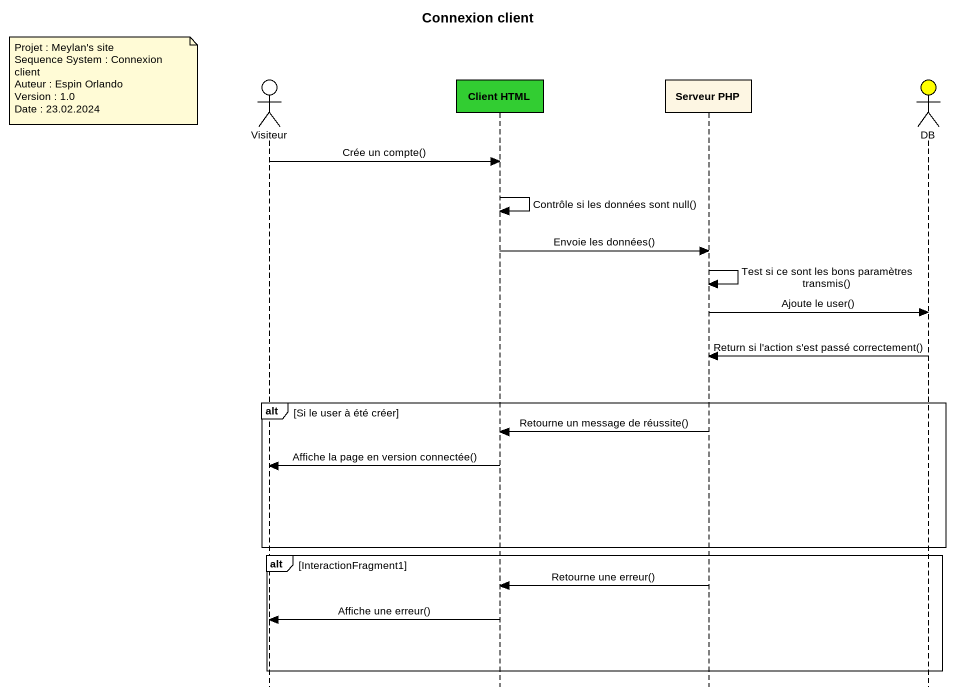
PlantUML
@startuml
title Connexion client
hide footbox
actor Visiteur
participant "Client HTML" as Client_HTML #32CD32
participant "Serveur PHP" as Serveur_PHP
actor DB #FFFF00

note left of Visiteur
  Projet : Meylan's site
  Sequence System : Connexion client
  Auteur : Espin Orlando
  Version : 1.0
  Date : 23.02.2024
end note
Visiteur -> Client_HTML : Crée un compte()
Client_HTML -> Client_HTML : Contrôle si les données sont null()
Client_HTML -> Serveur_PHP : Envoie les données()
Serveur_PHP -> Serveur_PHP : Test si ce sont les bons paramètres transmis()
Serveur_PHP -> DB : Ajoute le user()
DB -> Serveur_PHP : Return si l'action s'est passé correctement()
alt Si le user à été créer
  Serveur_PHP -> Client_HTML : Retourne un message de réussite()
  Client_HTML -> Visiteur : Affiche la page en version connectée()
end
alt InteractionFragment1
  Serveur_PHP -> Client_HTML : Retourne une erreur()
  Client_HTML -> Visiteur : Affiche une erreur()
end
@enduml
